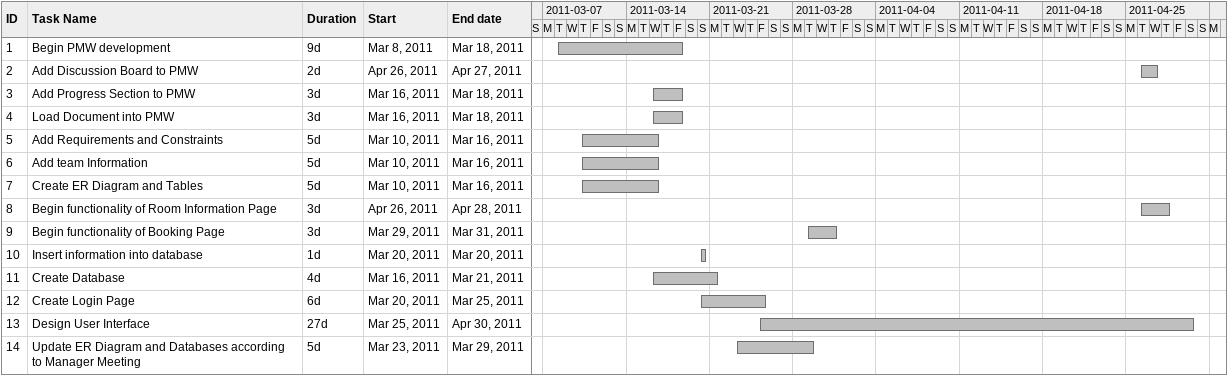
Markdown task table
| ID | Task | Duration | Start | Finish |
|---|---|---|---|---|
| 1 | Begin PMW development | 9d | 2011-03-08 | 2011-03-18 |
| 2 | Add Discussion Board to PMW | 2d | 2011-04-26 | 2011-04-27 |
| 3 | Add Progress Section to PMW | 3d | 2011-03-16 | 2011-03-18 |
| 4 | Load Document into PMW | 3d | 2011-03-16 | 2011-03-18 |
| 5 | Add Requirements and Constraints | 5d | 2011-03-10 | 2011-03-16 |
| 6 | Add team Information | 5d | 2011-03-10 | 2011-03-16 |
| 7 | Create ER Diagram and Tables | 5d | 2011-03-10 | 2011-03-16 |
| 8 | Begin functionality of Room Information Page | 3d | 2011-04-26 | 2011-04-28 |
| 9 | Begin functionality of Booking Page | 3d | 2011-03-29 | 2011-03-31 |
| 10 | Insert information into database | 1d | 2011-03-20 | 2011-03-20 |
| 11 | Create Database | 4d | 2011-03-16 | 2011-03-21 |
| 12 | Create Login Page | 6d | 2011-03-20 | 2011-03-25 |
| 13 | Design User Interface | 27d | 2011-03-25 | 2011-04-30 |
| 14 | Update ER Diagram and Databases according to Manager Meeting | 5d | 2011-03-23 | 2011-03-29 |
